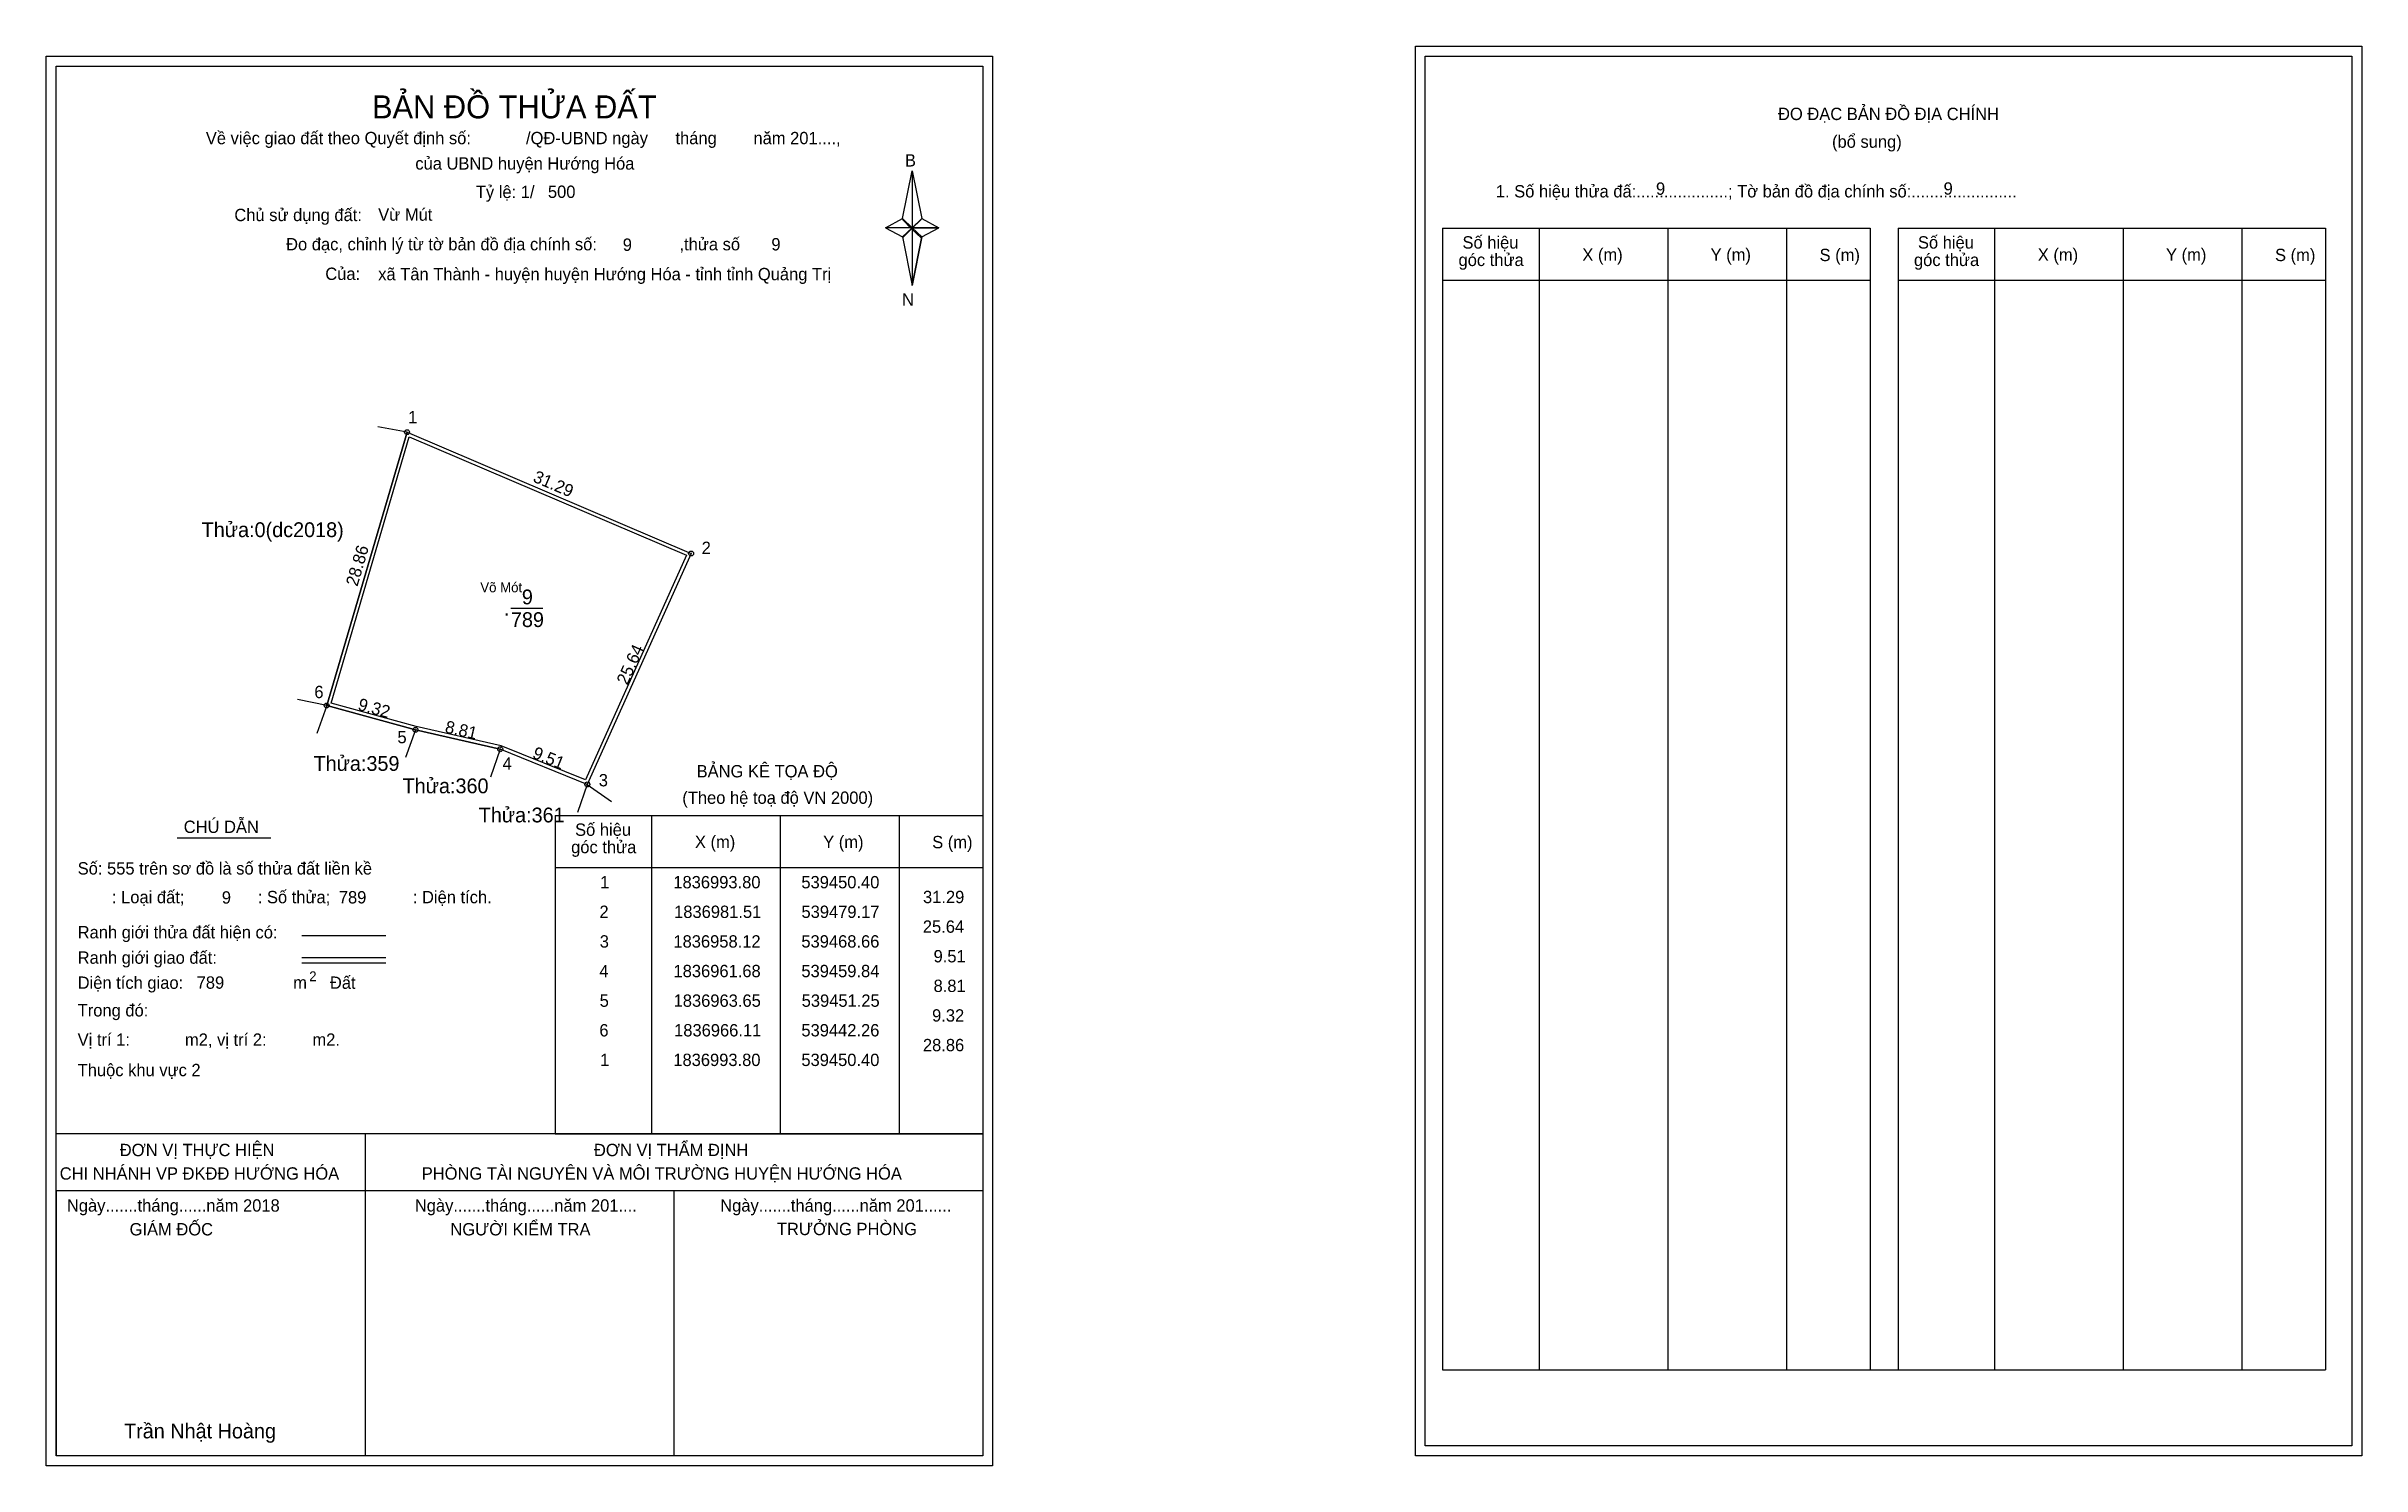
# Model space of a CAD drawing. Extents: x 539414 to 539648, y 1836889 to 1837033.
import ezdxf

# ---------------------------------------------------------------- set-up
doc = ezdxf.new("R2010")
doc.units = 0
for name, color, linetype in [('Level 1', 7, 'Continuous'), ('Level 10', 7, 'Continuous'), ('Level 11', 7, 'Continuous'), ('Level 13', 7, 'Continuous'), ('Level 27', 7, 'Continuous'), ('Level 28', 7, 'Continuous'), ('Level 3', 7, 'Continuous'), ('Level 36', 7, 'Continuous'), ('Level 49', 7, 'Continuous'), ('Level 5', 7, 'Continuous'), ('Level 53', 7, 'Continuous'), ('Level 55', 7, 'Continuous'), ('Level 6', 7, 'Continuous'), ('Level 63', 7, 'Continuous'), ('Level 9', 7, 'Continuous')]:
    doc.layers.add(name, color=color, linetype=linetype)

msp = doc.modelspace()

# ---------------------------------------------------------------- linework, layer by layer
at = {"layer": 'Level 1'}
for p, q in [((539553.53, 1837031.89), (539553.53, 1837031.89)), ((539414.86, 1837030.89), (539414.86, 1837030.89)), ((539500.57, 1837015.45), (539501.56, 1837020.27)), ((539501.56, 1837020.27), (539501.56, 1837014.51)), ((539501.56, 1837020.27), (539502.54, 1837015.45)), ((539498.85, 1837014.51), (539500.57, 1837015.45)), ((539500.57, 1837015.45), (539501.56, 1837014.51)), ((539501.49, 1837014.4), (539500.57, 1837015.34)), ((539502.47, 1837015.34), (539501.49, 1837014.4)), ((539501.49, 1837014.4), (539502.47, 1837015.34)), ((539502.54, 1837015.45), (539501.56, 1837014.51)), ((539501.56, 1837014.51), (539500.57, 1837013.59)), ((539501.49, 1837014.4), (539500.57, 1837013.48)), ((539500.57, 1837013.48), (539501.49, 1837014.4)), ((539500.57, 1837013.59), (539501.56, 1837008.66)), ((539502.47, 1837013.48), (539501.49, 1837014.4)), ((539501.56, 1837014.51), (539501.56, 1837008.66)), ((539501.56, 1837014.51), (539504.26, 1837014.51)), ((539501.56, 1837014.51), (539502.54, 1837013.59)), ((539502.54, 1837013.59), (539501.56, 1837008.66)), ((539502.54, 1837013.59), (539504.26, 1837014.51)), ((539555.29, 1837014.46), (539598.59, 1837014.46)), ((539565.09, 1836898.83), (539565.09, 1837014.46)), ((539578.12, 1836898.83), (539578.12, 1837014.46)), ((539590.11, 1837014.46), (539590.11, 1836898.83)), ((539598.59, 1837014.46), (539598.59, 1836898.83)), ((539601.42, 1837014.46), (539644.72, 1837014.46)), ((539611.22, 1836898.83), (539611.22, 1837014.46)), ((539624.25, 1836898.83), (539624.25, 1837014.46)), ((539636.24, 1837014.46), (539636.24, 1836898.83)), ((539644.72, 1837014.46), (539644.72, 1836898.83)), ((539555.29, 1837009.2), (539598.59, 1837009.2)), ((539601.42, 1837009.2), (539644.72, 1837009.2)), ((539465.41, 1836954.98), (539508.71, 1836954.98)), ((539475.21, 1836922.71), (539475.21, 1836954.98)), ((539488.24, 1836922.71), (539488.24, 1836954.98)), ((539500.23, 1836954.98), (539500.23, 1836922.71)), ((539465.41, 1836949.71), (539508.71, 1836949.71)), ((539439.76, 1836942.82), (539448.26, 1836942.82)), ((539439.76, 1836940.59), (539448.26, 1836940.59)), ((539439.76, 1836940.05), (539448.26, 1836940.05)), ((539468.28, 1836922.71), (539414.86, 1836922.71)), ((539508.71, 1836922.71), (539456.29, 1836922.71)), ((539465.41, 1836922.71), (539508.71, 1836922.71)), ((539508.71, 1836916.94), (539414.86, 1836916.94)), ((539414.86, 1836890.1), (539414.86, 1836916.94)), ((539555.29, 1836898.83), (539644.72, 1836898.83)), ((539647.38, 1836891.1), (539647.38, 1836891.1)), ((539508.71, 1836890.1), (539508.71, 1836890.1))]:
    msp.add_line(p, q, dxfattribs=at)
for points in [[(539500.57, 1837015.45), (539501.56, 1837020.27), (539501.56, 1837014.51)], [(539501.56, 1837014.51), (539502.54, 1837015.45), (539504.26, 1837014.51)], [(539498.85, 1837014.51), (539500.57, 1837013.59), (539501.56, 1837014.51)], [(539501.56, 1837014.51), (539501.56, 1837008.66), (539502.54, 1837013.59)]]:
    msp.add_lwpolyline(points, close=True, dxfattribs=at)
at = {"layer": 'Level 10'}
for p, q in [((539450.4, 1836993.8), (539442.26, 1836966.11)), ((539450.4, 1836993.8), (539479.17, 1836981.51)), ((539479.17, 1836981.51), (539468.66, 1836958.12)), ((539442.26, 1836966.11), (539451.25, 1836963.65)), ((539451.25, 1836963.65), (539459.84, 1836961.68))]:
    msp.add_line(p, q, dxfattribs=at)
for points in [[(539468.66, 1836958.12), (539459.84, 1836961.68), (539451.25, 1836963.65), (539442.26, 1836966.11), (539450.4, 1836993.8), (539479.17, 1836981.51)], [(539468.48, 1836958.57), (539459.95, 1836962.01), (539451.34, 1836963.99), (539442.7, 1836966.35), (539450.63, 1836993.32), (539478.71, 1836981.33)]]:
    msp.add_lwpolyline(points, close=True, dxfattribs=at)
at = {"layer": 'Level 11'}
for centre in [(539450.4, 1836993.8), (539479.17, 1836981.51), (539442.26, 1836966.11), (539451.25, 1836963.65), (539459.84, 1836961.68), (539468.66, 1836958.12), (539468.66, 1836958.12)]:
    msp.add_circle(centre, 0.25, dxfattribs=at)
at = {"layer": 'Level 27'}
for p, q in [((539450.4, 1836993.8), (539447.45, 1836994.34)), ((539442.26, 1836966.11), (539439.32, 1836966.72)), ((539442.26, 1836966.11), (539441.27, 1836963.28)), ((539451.25, 1836963.65), (539450.24, 1836960.83)), ((539459.84, 1836961.68), (539458.86, 1836958.84)), ((539468.66, 1836958.12), (539467.68, 1836955.28)), ((539468.66, 1836958.12), (539471.12, 1836956.4))]:
    msp.add_line(p, q, dxfattribs=at)
at = {"layer": 'Level 3'}
for p, q in [((539555.29, 1837014.46), (539555.29, 1836898.83)), ((539601.42, 1837014.46), (539601.42, 1836898.83)), ((539465.41, 1836954.98), (539465.41, 1836922.71))]:
    msp.add_line(p, q, dxfattribs=at)
at = {"layer": 'Level 5'}
for p, q in [((539427.12, 1836952.7), (539436.6, 1836952.7)), ((539446.15, 1836922.71), (539446.15, 1836890.1)), ((539414.86, 1836916.94), (539414.86, 1836890.1)), ((539414.86, 1836916.94), (539414.86, 1836890.1)), ((539477.43, 1836916.94), (539477.43, 1836890.1))]:
    msp.add_line(p, q, dxfattribs=at)
at = {"layer": 'Level 63'}
for points in [[(539413.86, 1837031.89), (539509.71, 1837031.89), (539509.71, 1836889.1), (539413.86, 1836889.1)], [(539552.53, 1837032.89), (539648.38, 1837032.89), (539648.38, 1836890.1), (539552.53, 1836890.1)], [(539553.53, 1837031.89), (539647.38, 1837031.89), (539647.38, 1836891.1), (539553.53, 1836891.1)], [(539414.86, 1837030.89), (539508.71, 1837030.89), (539508.71, 1836890.1), (539414.86, 1836890.1)]]:
    msp.add_lwpolyline(points, close=True, dxfattribs=at)
at = {"layer": 'Level 9'}
msp.add_line((539460.92, 1836975.96), (539464.16, 1836975.96), dxfattribs=at)

# ---------------------------------------------------------------- texts
at = {"layer": 'Level 1'}
for s, height, p in [('BẢN ĐỒ THỬA ĐẤT', 2.3328, (539446.85, 1837025.59)), ('ĐO ĐẠC BẢN ĐỒ ĐỊA CHÍNH', 1.25, (539589.26, 1837025.42)), ('Về việc giao đất theo Quyết định số:            /QĐ-UBND ngày      tháng        năm 201....,      ', 1.25, (539430.02, 1837022.97)), ('(bổ sung)', 1.25, (539594.73, 1837022.61)), ('của UBND huyện Hướng Hóa', 1.25, (539451.24, 1837020.4)), ('B', 1.25, (539500.83, 1837020.71)), ('1. Số hiệu thửa đấ:....................; Tờ bản đồ địa chính số:.......................', 1.25, (539560.68, 1837017.58)), ('Chủ sử dụng đất:', 1.25, (539432.91, 1837015.18)), ('Đo đạc, chỉnh lý từ tờ bản đồ địa chính số:                  ,thửa số                 ', 1.25, (539438.15, 1837012.22)), ('Số hiệu', 1.25, (539557.3, 1837012.4)), ('Số hiệu', 1.25, (539603.43, 1837012.4)), ('Của:', 1.25, (539442.12, 1837009.22)), ('góc thửa', 1.25, (539556.9, 1837010.63)), ('X (m)', 1.25, (539569.44, 1837011.16)), ('Y (m)', 1.25, (539582.43, 1837011.16)), ('S (m)', 1.25, (539593.47, 1837011.13)), ('góc thửa', 1.25, (539603.03, 1837010.63)), ('X (m)', 1.25, (539615.57, 1837011.16)), ('Y (m)', 1.25, (539628.56, 1837011.16)), ('S (m)', 1.25, (539639.6, 1837011.13)), ('N', 1.25, (539500.53, 1837006.62)), ('BẢNG KÊ TỌA ĐỘ', 1.25, (539479.73, 1836958.83)), ('(Theo hệ toạ độ VN 2000)', 1.25, (539478.28, 1836956.15)), ('CHÚ DẪN', 1.25, (539427.78, 1836953.2)), ('Số hiệu', 1.25, (539467.42, 1836952.91)), ('góc thửa', 1.25, (539467.02, 1836951.15)), ('X (m)', 1.25, (539479.56, 1836951.67)), ('Y (m)', 1.25, (539492.55, 1836951.67)), ('S (m)', 1.25, (539503.59, 1836951.65)), ('Số: 555 trên sơ đồ là số thửa đất liền kề', 1.25, (539417.04, 1836948.99)), (': Loại đất;                : Số thửa;                  : Diện tích.', 1.25, (539420.51, 1836946.08)), ('Ranh giới thửa đất hiện có:', 1.25, (539417.04, 1836942.52)), ('Ranh giới giao đất:', 1.25, (539417.04, 1836939.95)), ('Diện tích giao:                                Đất ', 1.25, (539417.04, 1836937.41)), ('m', 1.25, (539438.87, 1836937.42)), ('2', 1, (539440.49, 1836938.18)), ('Trong đó: ', 1.25, (539417.04, 1836934.61)), ('Vị trí 1:            m2, vị trí 2:          m2.', 1.25, (539417.04, 1836931.64)), ('Thuộc khu vực 2', 1.25, (539417.04, 1836928.56)), ('ĐƠN VỊ THỰC HIỆN', 1.25, (539421.3, 1836920.46)), ('ĐƠN VỊ THẨM ĐỊNH', 1.25, (539469.33, 1836920.46)), ('CHI NHÁNH VP ĐKĐĐ HƯỚNG HÓA', 1.25, (539415.22, 1836918.08)), ('PHÒNG TÀI NGUYÊN VÀ MÔI TRƯỜNG HUYỆN HƯỚNG HÓA', 1.25, (539451.89, 1836918.08)), ('Ngày.......tháng......năm 2018', 1.25, (539415.95, 1836914.84)), ('Ngày.......tháng......năm 201....', 1.25, (539451.19, 1836914.84)), ('Ngày.......tháng......năm 201......', 1.25, (539482.12, 1836914.84)), ('GIÁM ĐỐC', 1.25, (539422.3, 1836912.43)), ('NGƯỜI KIỂM TRA', 1.25, (539454.79, 1836912.43)), ('TRƯỞNG PHÒNG', 1.25, (539487.86, 1836912.46)), ('Trần Nhật Hoàng', 1.5, (539421.74, 1836891.87))]:
    msp.add_text(s, height=height, dxfattribs=at).set_placement(p)
at = {"layer": 'Level 11'}
msp.add_text('Tỷ lệ: 1/', height=1.25, dxfattribs=at).set_placement((539457.37, 1837017.52))
at = {"layer": 'Level 13'}
for s, p in [('9', (539462.03, 1836976.36)), ('.', (539460.22, 1836975.21)), ('789', (539460.92, 1836974.06))]:
    msp.add_text(s, height=1.5, dxfattribs=at).set_placement(p)
at = {"layer": 'Level 28'}
msp.add_text('Võ Mót', height=1, dxfattribs=at).set_placement((539457.82, 1836977.58))
at = {"layer": 'Level 36'}
for s, p in [('Thửa:0(dc2018)', (539429.6, 1836983.17)), ('Thửa:359', (539440.93, 1836959.49)), ('Thửa:360', (539449.95, 1836957.22)), ('Thửa:361', (539457.66, 1836954.27))]:
    msp.add_text(s, height=1.5, dxfattribs=at).set_placement(p)
at = {"layer": 'Level 49'}
for s, rotation, p in [('31.29', 336.8691, (539463.07, 1836988.82)), ('28.86', 73.6146, (539445.37, 1836978.11)), ('25.64', 65.7966, (539472.71, 1836968.11)), ('9.32', 344.6964, (539445.34, 1836965.68)), ('8.81', 347.0833, (539454.17, 1836963.39)), ('9.51', 338.0196, (539463.01, 1836960.83))]:
    msp.add_text(s, height=1.25, rotation=rotation, dxfattribs=at).set_placement(p)
at = {"layer": 'Level 53'}
for s, p in [('1', (539469.96, 1836947.59)), ('1836993.80', (539477.37, 1836947.59)), ('539450.40', (539490.34, 1836947.59)), ('31.29', (539502.66, 1836946.09)), ('2', (539469.89, 1836944.59)), ('1836981.51', (539477.45, 1836944.59)), ('539479.17', (539490.35, 1836944.59)), ('3', (539469.92, 1836941.59)), ('1836958.12', (539477.38, 1836941.59)), ('539468.66', (539490.34, 1836941.59)), ('25.64', (539502.64, 1836943.09)), ('9.51', (539503.73, 1836940.09)), ('4', (539469.88, 1836938.59)), ('1836961.68', (539477.39, 1836938.59)), ('539459.84', (539490.34, 1836938.59)), ('8.81', (539503.73, 1836937.09)), ('5', (539469.91, 1836935.59)), ('1836963.65', (539477.4, 1836935.59)), ('539451.25', (539490.37, 1836935.59)), ('6', (539469.88, 1836932.59)), ('1836966.11', (539477.45, 1836932.59)), ('539442.26', (539490.34, 1836932.59)), ('9.32', (539503.58, 1836934.09)), ('1', (539469.96, 1836929.59)), ('1836993.80', (539477.37, 1836929.59)), ('539450.40', (539490.34, 1836929.59)), ('28.86', (539502.65, 1836931.09))]:
    msp.add_text(s, height=1.25, dxfattribs=at).set_placement(p)
at = {"layer": 'Level 55'}
for s, height, p in [('1', 0.2, (539450.35, 1836993.8)), ('0', 0.055, (539450.38, 1836993.74)), ('0', 0.055, (539450.38, 1836993.74)), ('2', 0.2, (539479.1, 1836981.51)), ('359', 0.055, (539442.2, 1836966.05)), ('359', 0.055, (539442.2, 1836966.05)), ('6', 0.2, (539442.19, 1836966.11)), ('0', 0.055, (539442.24, 1836966.05)), ('0', 0.055, (539442.24, 1836966.05)), ('359', 0.055, (539451.19, 1836963.59)), ('360', 0.055, (539451.19, 1836963.59)), ('359', 0.055, (539451.19, 1836963.59)), ('5', 0.2, (539451.19, 1836963.65)), ('4', 0.2, (539459.77, 1836961.68)), ('360', 0.055, (539459.78, 1836961.62)), ('361', 0.055, (539459.78, 1836961.62)), ('3', 0.2, (539468.6, 1836958.12)), ('361', 0.055, (539468.6, 1836958.06))]:
    msp.add_text(s, height=height, dxfattribs=at).set_placement(p)
at = {"layer": 'Level 6'}
for s, p in [('500', (539464.67, 1837017.53)), ('9', (539576.9, 1837017.85)), ('9', (539606.03, 1837017.86)), ('Vừ Mút', (539447.48, 1837015.22)), ('9', (539472.25, 1837012.17)), ('9', (539487.3, 1837012.21)), ('xã Tân Thành - huyện huyện Hướng Hóa - tỉnh tỉnh Quảng Trị', (539447.48, 1837009.19)), ('9', (539431.64, 1836946.04)), ('789', (539443.49, 1836946.06)), ('789', (539429.09, 1836937.42))]:
    msp.add_text(s, height=1.25, dxfattribs=at).set_placement(p)
at = {"layer": 'Level 9'}
for s, p in [('1', (539450.51, 1836994.7)), ('2', (539480.24, 1836981.46)), ('6', (539441.01, 1836966.86)), ('5', (539449.43, 1836962.29)), ('4', (539460.07, 1836959.6)), ('3', (539469.82, 1836957.92))]:
    msp.add_text(s, height=1.25, dxfattribs=at).set_placement(p)

doc.saveas('drawing.dxf')
